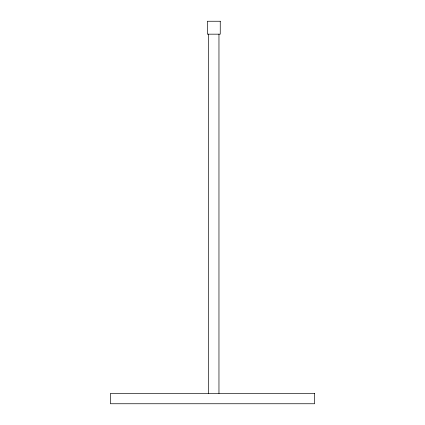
<?xml version="1.0" encoding="UTF-8"?>
<svg xmlns="http://www.w3.org/2000/svg" width="425" height="425" viewBox="0 0 425 425"><rect width="100%" height="100%" fill="white"/><g stroke="black" fill="none" stroke-linecap="round" stroke-linejoin="round"><path stroke-width="0.64" d="M218.96 34.17L218.96 393.412M208.622 34.17L208.622 393.412M220.251 21.25L207.331 21.25L207.331 34.17L220.251 34.17L220.251 21.25M314.585 393.412L110.415 393.412L110.415 403.75L314.585 403.75L314.585 393.412"/></g></svg>
